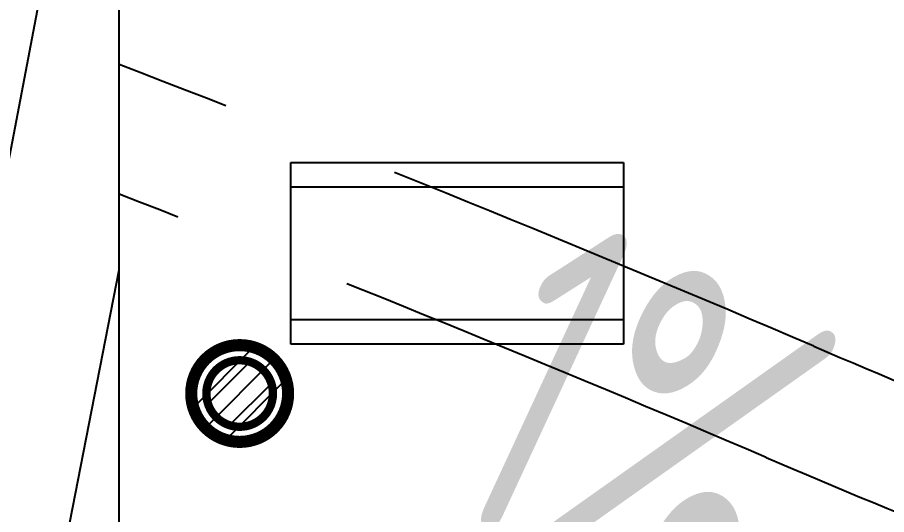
# Model space of a CAD drawing. Header units: inches. Extents: x 0 to 1813292486, y 0 to 3473589894.
# Drawn here: x 600519218 to 600520654, y 3473207776 to 3473208598 of the extents above; entities that cross this region are included whole.
import ezdxf

# ---------------------------------------------------------------- set-up
doc = ezdxf.new("R2010")
doc.units = ezdxf.units.IN
doc.header["$LTSCALE"] = 1000
doc.header["$MEASUREMENT"] = 0
doc.linetypes.add('AX-MALL-WALL-P02-QT$0$DASH', pattern=[0.35, 0.25, -0.1])
for name, color, linetype in [('A-Anno-Note', 241, 'Continuous'), ('AX-MALL-DIM-P02$0$A-Anno-Note', 241, 'Continuous'), ('AX-MALL-P02-200$0$A-Anno-Note', 241, 'Continuous'), ('AX-MALL-WALL-P02$0$A-Anno-Note', 241, 'Continuous'), ('AX-MALL-WALL-P02-QT$0$A-Detl-Patt', 8, 'Continuous'), ('AX-MALL-WALL-P02-QT$0$A-Detl-Thin', 131, 'Continuous'), ('AX-MALL-WALL-P02-QT$0$A-Fixt', 81, 'Continuous'), ('AX-MALL-WALL-P02-QT$0$A-Wall', 2, 'Continuous'), ('AX-MALL-WALL-P02-QT$0$A-Wall-Patt', 13, 'Continuous'), ('PX-MALL-P02-LG$0$P-Drain-Fldr', 4, 'Continuous'), ('PX-MALL-P02-LG$0$P-Drain-Fldr-ARCH', 161, 'Continuous'), ('PX-MALL-P02-LG$0$P-Drain-Fldr-W100', 4, 'Continuous'), ('PX-MALL-P02-LG$0$P-Drain-Fldr-W50', 4, 'Continuous')]:
    doc.layers.add(name, color=color, linetype=linetype)
doc.styles.add('AX-MALL-DIM-P02$0$_TCH_DIM', font='gbenor.shx')

# ---------------------------------------------------------------- blocks, each defined once
blk = doc.blocks.new('AX-MALL-WALL-P02-QT$0$tj')
at = {"layer": 'AX-MALL-WALL-P02-QT$0$A-Detl-Patt'}
h = blk.add_hatch(dxfattribs=at)
h.set_pattern_fill('STEEL', color=256, scale=100.0000000000001, angle=50.43183869082386)
h.set_pattern_definition([(75.00000000004839, (-14278.19445574284, 156289.8254051208), (-153.3407249234246, 41.08752340989569), []), (75.00000000004839, (-14317.88195610046, 156358.5661673546), (-153.3407249234246, 41.08752340989569), [])])
edge = h.paths.add_edge_path()
edge.add_line((88101.273016572, 47666.64152574539), (87883.93542659283, 47459.84604215622))
edge.add_line((87883.93542659283, 47459.84604215622), (91571.54751467705, 43584.64122533798))
edge.add_arc((262949.389629302, 558937.705083496), 543101.4133620498, 251.6057364187558, 260.0288666978238)
edge.add_arc((172180.8466627672, -2862.146247219684), 27099.9982179492, 64.7128659603706, 96.9316049602786, ccw=False)
edge.add_arc((262948.9730309481, 558936.3205539446), 543099.9677998082, 261.6155114784545, 271.7251478115656)
edge.add_line((279298.9759148359, 16082.51663446426), (279298.9759315252, 16382.65274763107))
edge.add_arc((262948.9742454757, 558936.3204835369), 542799.9676941936, 261.62020364125146, 271.7261014454634, ccw=False)
edge.add_arc((172180.8456921196, -2862.14609140989), 27400.00151046549, 64.80631838577902, 96.83815911678944)
edge.add_arc((262949.394896181, 558937.7037490648), 542801.4137571028, 251.6136389015772, 260.02417327084333, ccw=False)
edge.add_line((91737.26096642017, 43845.69257831573), (88101.273016572, 47666.64152574539))
blk = doc.blocks.new('AX-MALL-WALL-P02-QT$0$JB-AC(i)-Li')
for p, q in [((-275, 0), (275, 0)), ((-275, 0), (275, 0)), ((-275, -300), (-275, 0)), ((275, 0), (275, -300)), ((-275, -40), (275, -40)), ((275, -260), (-275, -260)), ((275, -300), (-275, -300))]:
    blk.add_line(p, q)
blk = doc.blocks.new('AX-MALL-WALL-P02-QT')
at = {"layer": 'AX-MALL-WALL-P02-QT$0$A-Wall-Patt'}
h = blk.add_hatch(dxfattribs=at)
h.set_pattern_fill('普通砖', color=256, scale=200, style=0)
h.set_pattern_definition([(45, (0, 359.0227), (-353.55353201463, 353.55353201463), [])])
h.paths.add_polyline_path([(600324692.841794, 3473088660.895318), (600324833.3552016, 3473088669.027381), (600328488.9904666, 3473098482.040325), (600328418.5545074, 3473098579.422151), (600328301.5728374, 3473098551.858891), (600324673.4114268, 3473088812.595452)])
at = {"layer": 'AX-MALL-WALL-P02-QT$0$A-Detl-Thin', "linetype": 'AX-MALL-WALL-P02-QT$0$DASH', "ltscale": 3}
for points in [[(600325208.0912058, 3473089674.950861, -0.009770748532054313), (600326121.220004, 3473088837.781479, 0.05380173344062861), (600328488.6424607, 3473087022.835893, 0.05380173344062861)], [(600325133.2887559, 3473089474.1547, -0.009162258687234175), (600325983.2085372, 3473088693.030538, 0.05448531439373488), (600328417.5636116, 3473086832.035243)]]:
    blk.add_lwpolyline(points, format="xyb", dxfattribs=at)
at = {"layer": 'AX-MALL-WALL-P02-QT$0$A-Wall'}
blk.add_line((600324833.3552016, 3473088669.027381), (600328488.9904666, 3473098482.040325), dxfattribs=at)
at = {"layer": 'AX-MALL-WALL-P02-QT$0$A-Detl-Thin', "rotation": 339.5681613091762}
blk.add_blockref('AX-MALL-WALL-P02-QT$0$tj', (600144118.6961328, 3473128496.287411), dxfattribs=at)
at = {"layer": 'AX-MALL-WALL-P02-QT$0$A-Fixt', "rotation": 339.5681613375581}
blk.add_blockref('AX-MALL-WALL-P02-QT$0$JB-AC(i)-Li', (600325675.0052547, 3473089328.20873), dxfattribs=at)
blk = doc.blocks.new('AX-MALL-WALL-P02')
at = {"layer": 'AX-MALL-WALL-P02$0$A-Anno-Note'}
blk.add_blockref('AX-MALL-WALL-P02-QT', (0, 0), dxfattribs=at)
blk = doc.blocks.new('PX-MALL-P02-LG$0$A$C5A9C1854')
at = {"layer": 'PX-MALL-P02-LG$0$P-Drain-Fldr-W50', "ltscale": 0.7}
for p, q in [((52.36634142632829, -16.81565596791916), (-16.81565596786095, 52.36634142627008)), ((38.89087296527578, -38.89087296521757), (-38.89087296527578, 38.89087296521757)), ((16.81565596797736, -52.36634142627008), (-52.36634142621187, 16.81565596791916))]:
    blk.add_line(p, q, dxfattribs=at)
at = {"layer": 'PX-MALL-P02-LG$0$P-Drain-Fldr-W50', "ltscale": 0.7, "const_width": 13.75}
blk.add_lwpolyline([(-54.99999999994179, 0, 1), (55.00000000005821, 0, 1)], format="xyb", close=True, dxfattribs=at)
blk = doc.blocks.new('PX-MALL-P02-LG$0$A$C7D2520B3')
at = {"layer": 'PX-MALL-P02-LG$0$P-Drain-Fldr', "ltscale": 0.7}
for p, q in [((78.54951213949244, -25.22348395187873), (-25.22348395179142, 78.54951213940512)), ((58.33630944791366, -58.33630944788456), (-58.33630944791366, 58.33630944788456)), ((25.22348395196605, -78.54951213940512), (-78.54951213931781, 25.22348395187873))]:
    blk.add_line(p, q, dxfattribs=at)
at = {"layer": 'PX-MALL-P02-LG$0$P-Drain-Fldr', "ltscale": 0.7, "const_width": 20}
blk.add_lwpolyline([(5.820766091346741e-11, -80, 1), (5.820766091346741e-11, 80, 1)], format="xyb", close=True, dxfattribs=at)
blk = doc.blocks.new('PX-MALL-P02-LG$0$A$C2257314B')
at = {"layer": 'PX-MALL-P02-LG$0$P-Drain-Fldr-ARCH', "ltscale": 0.7}
for p, q in [((52.36634142632829, -16.81565596791916), (-16.81565596786095, 52.36634142627008)), ((38.89087296527578, -38.89087296521757), (-38.89087296527578, 38.89087296521757)), ((16.81565596797736, -52.36634142627008), (-52.36634142621187, 16.81565596791916))]:
    blk.add_line(p, q, dxfattribs=at)
for start, end in [(0, 180), (180, 0)]:
    blk.add_arc((5.820766091346741e-11, -1.77635683940025e-15), 55, start, end, dxfattribs=at)
blk = doc.blocks.new('PX-MALL-P02-LG$0$P-Drain-Fldr')
blk.add_blockref('PX-MALL-P02-LG$0$A$C2257314B', (0, 0))
at = {"layer": 'PX-MALL-P02-LG$0$P-Drain-Fldr-W100'}
blk.add_blockref('PX-MALL-P02-LG$0$A$C7D2520B3', (0, 0), dxfattribs=at)
at = {"layer": 'PX-MALL-P02-LG$0$P-Drain-Fldr-W50'}
blk.add_blockref('PX-MALL-P02-LG$0$A$C5A9C1854', (0, 0), dxfattribs=at)
blk = doc.blocks.new('PX-MALL-P02-LG')
at = {"layer": 'PX-MALL-P02-LG$0$P-Drain-Fldr', "xscale": -0.9999999999999991, "rotation": 339.5681613075038}
blk.add_blockref('PX-MALL-P02-LG$0$P-Drain-Fldr', (600325205.0079978, 3473089095.863968), dxfattribs=at)
blk = doc.blocks.new('AX-MALL-DIM-P02')
at = {"layer": 'AX-MALL-DIM-P02$0$A-Anno-Note', "style": 'AX-MALL-DIM-P02$0$_TCH_DIM', "width": 0.7}
blk.add_text('1%', height=535.5, rotation=314.707213544997, dxfattribs=at).set_placement((600325438.9849672, 3473088813.984343))
blk = doc.blocks.new('AX-MALL-P02-200')
at = {"layer": 'AX-MALL-P02-200$0$A-Anno-Note'}
blk.add_blockref('AX-MALL-WALL-P02', (0, 0), dxfattribs=at)
for name in ['AX-MALL-DIM-P02', 'PX-MALL-P02-LG']:
    blk.add_blockref(name, (0, 0), dxfattribs=at)

msp = doc.modelspace()

# ---------------------------------------------------------------- block references
at = {"layer": 'A-Anno-Note', "rotation": 20.43183869077545}
msp.add_blockref('AX-MALL-P02-200', (1250392458.527329, 9048125.682563305), dxfattribs=at)

doc.saveas('drawing.dxf')
